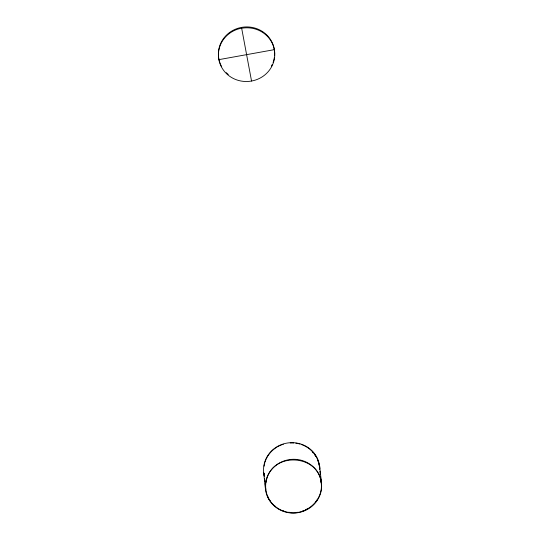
<?xml version="1.0" encoding="UTF-8"?>
<svg xmlns="http://www.w3.org/2000/svg" width="540" height="540" viewBox="0 0 540 540"><rect width="100%" height="100%" fill="white"/><g stroke="black" fill="none" stroke-linecap="round" stroke-linejoin="round"><path stroke-width="0.81" d="M321.172 482.72C323.851 500.506 305.377 516.092 287.928 512.305C278.944 510.678 270.857 504.468 267.435 495.936C265.775 491.724 265.288 487.127 265.849 482.639C267.516 474.937 266.456 480.438 265.849 482.639M266.564 479.527C273.793 451.055 318.911 454.964 321.185 482.888L321.01 481.228M316.973 499.993L315.839 501.849M305.647 509.78L307.503 508.815M303.723 510.59L301.779 511.495M218.929 59.636L274.279 49.666M296.966 512.318L298.377 512.318M288.603 512.224L289.987 512.393M282.582 510.563L284.546 511.468M274.421 505.568L275.454 506.648M312.289 451.872L313.166 452.905M314.489 454.451L315.866 456.563M270.25 500.911L268.886 498.96M267.779 496.523L268.508 498.035M317.783 460.296L318.58 462.848M274.59 51.327L273.969 48.006A28.154 26.885 -6.2 0 0 241.67 28.262L251.546 81.054M318.823 463.475L319.147 465.284M218.626 57.976L219.24 61.29A28.154 26.885 -6.2 0 0 251.546 81.034A28.154 26.885 -6.2 0 0 274.603 51.32M264.357 475.153L264.047 473.513M319.66 466.223L321.469 482.855M319.383 466.256L319.653 468.754M319.923 471.245L320.288 474.572M320.463 476.233L320.828 479.561M264.067 473.675L264.337 476.172A28.154 26.879 -6.2 0 1 288.043 442.921A28.154 26.879 -6.2 0 1 319.808 468.754M264.607 478.663L264.877 481.16M265.147 483.651L265.424 486.149M265.599 487.809L265.781 489.476M263.696 472.878L265.505 489.51M319.437 466.756L319.565 469.26M319.437 467.093A27.871 26.609 -6.2 0 1 319.531 468.761M264.08 466.182A27.871 26.609 -6.2 0 1 264.776 462.901M265.012 462.098A27.871 26.609 -6.2 0 1 265.889 459.722M266.166 459.108A27.871 26.609 -6.2 0 1 267.415 456.705M267.766 456.125A27.871 26.609 -6.2 0 1 271.1 451.798M271.579 451.305A27.871 26.609 -6.2 0 1 277.013 447.053M277.614 446.702A27.871 26.609 -6.2 0 1 280.105 445.446M280.746 445.169A27.871 26.609 -6.2 0 1 283.379 444.218M290.264 442.976A27.871 26.609 -6.2 0 1 293.767 442.982M295.859 443.192A27.871 26.609 -6.2 0 1 299.957 444.049M301.279 444.467A27.871 26.609 -6.2 0 1 303.23 445.217M303.858 445.493A27.871 26.609 -6.2 0 1 316.251 456.786M316.656 457.522A27.871 26.609 -6.2 0 1 318.519 462.179M318.938 463.793A27.871 26.609 -6.2 0 1 319.241 465.433M219.982 63.032A28.154 26.879 -6.2 0 1 242.615 27.223A28.154 26.879 -6.2 0 1 274.597 55.208M274.388 57.227A28.154 26.879 -6.2 0 1 273.065 62.478M272.288 64.368A28.154 26.879 -6.2 0 1 271.363 66.204M228.305 74.493A28.154 26.879 -6.2 0 1 226.24 72.664M221.69 66.717A28.154 26.879 -6.2 0 1 220.226 63.666M218.592 57.888A28.154 26.885 -6.2 0 1 241.65 28.175M279.14 509.45A28.154 26.879 -6.2 0 0 321.624 486.223A28.154 26.879 -6.2 0 0 279.693 462.868A28.154 26.879 -6.2 0 0 279.14 509.45"/></g></svg>
